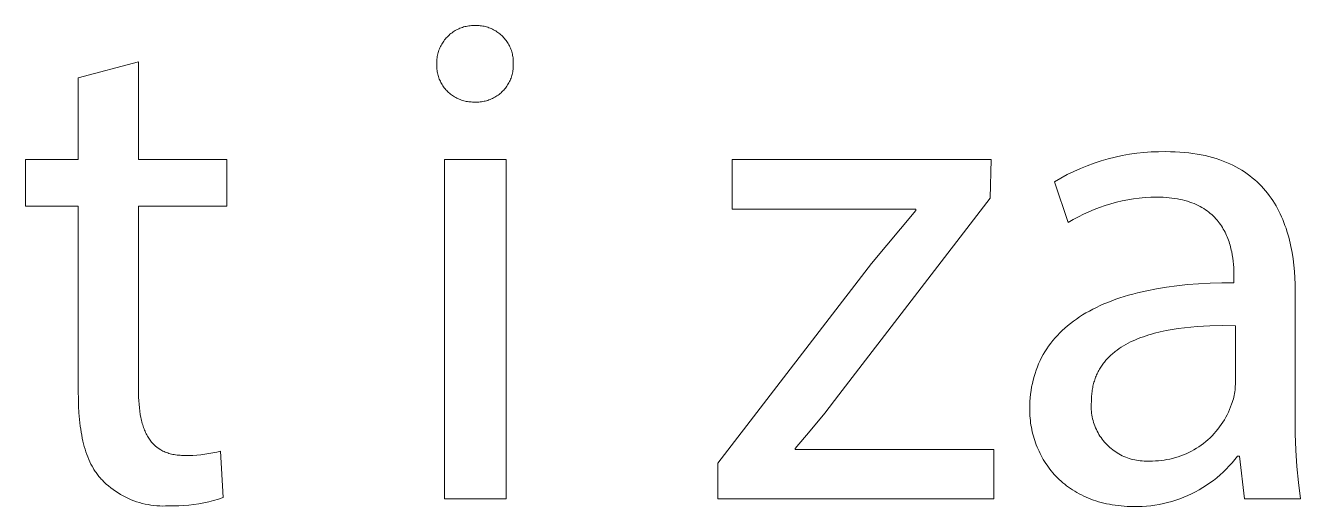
# Model space of a CAD drawing. Header units: millimetres. Extents: x 1102 to 5170, y 19 to 2862.
# Drawn here: x 3993.6 to 4067.6, y 87.2 to 115.1 of the extents above; entities that cross this region are included whole.
import ezdxf

# ---------------------------------------------------------------- set-up
doc = ezdxf.new("R2010")
doc.units = ezdxf.units.MM
doc.header["$MEASUREMENT"] = 0
doc.layers.add('Domyślny', color=7, linetype='Continuous', true_color=0x000000)

msp = doc.modelspace()

# ---------------------------------------------------------------- linework, layer by layer
at = {"layer": 'Domyślny', "color": 18, "lineweight": 15, "true_color": 0x000000}
for p, q in [((4018.314, 114.676), (4018.375, 114.722)), ((4018.375, 114.722), (4018.436, 114.766)), ((4018.436, 114.766), (4018.5, 114.807)), ((4018.5, 114.807), (4018.564, 114.846)), ((4018.564, 114.846), (4018.63, 114.883)), ((4018.63, 114.883), (4018.697, 114.918)), ((4018.697, 114.918), (4018.766, 114.95)), ((4018.766, 114.95), (4018.835, 114.98)), ((4018.835, 114.98), (4018.906, 115.007)), ((4018.906, 115.007), (4018.977, 115.032)), ((4018.977, 115.032), (4019.049, 115.055)), ((4019.049, 115.055), (4019.122, 115.075)), ((4019.122, 115.075), (4019.196, 115.092)), ((4019.196, 115.092), (4019.27, 115.107)), ((4019.27, 115.107), (4019.344, 115.119)), ((4019.344, 115.119), (4019.419, 115.129)), ((4019.419, 115.129), (4019.495, 115.136)), ((4019.495, 115.136), (4019.57, 115.14)), ((4019.57, 115.14), (4019.646, 115.142)), ((4019.646, 115.142), (4019.721, 115.141)), ((4019.721, 115.141), (4019.795, 115.142)), ((4019.795, 115.142), (4019.869, 115.141)), ((4019.869, 115.141), (4019.942, 115.137)), ((4019.942, 115.137), (4020.016, 115.13)), ((4020.016, 115.13), (4020.089, 115.121)), ((4020.089, 115.121), (4020.162, 115.109)), ((4020.162, 115.109), (4020.234, 115.095)), ((4020.234, 115.095), (4020.306, 115.078)), ((4020.306, 115.078), (4020.377, 115.059)), ((4020.377, 115.059), (4020.448, 115.038)), ((4020.448, 115.038), (4020.518, 115.014)), ((4020.518, 115.014), (4020.586, 114.988)), ((4020.586, 114.988), (4020.654, 114.959)), ((4020.654, 114.959), (4020.721, 114.928)), ((4020.721, 114.928), (4020.787, 114.895)), ((4020.787, 114.895), (4020.852, 114.859)), ((4020.852, 114.859), (4020.915, 114.822)), ((4020.915, 114.822), (4020.977, 114.782)), ((4020.977, 114.782), (4021.038, 114.74)), ((4021.038, 114.74), (4021.097, 114.696)), ((4021.097, 114.696), (4021.155, 114.65)), ((4017.703, 113.918), (4017.737, 113.985)), ((4017.737, 113.985), (4017.774, 114.051)), ((4017.774, 114.051), (4017.813, 114.116)), ((4017.813, 114.116), (4017.854, 114.179)), ((4017.854, 114.179), (4017.897, 114.241)), ((4017.897, 114.241), (4017.942, 114.302)), ((4017.942, 114.302), (4017.99, 114.361)), ((4017.99, 114.361), (4018.039, 114.418)), ((4018.039, 114.418), (4018.091, 114.473)), ((4018.091, 114.473), (4018.144, 114.527)), ((4018.144, 114.527), (4018.199, 114.579)), ((4018.199, 114.579), (4018.256, 114.629)), ((4018.256, 114.629), (4018.314, 114.676)), ((4021.155, 114.65), (4021.211, 114.602)), ((4021.211, 114.602), (4021.265, 114.552)), ((4021.265, 114.552), (4021.318, 114.5)), ((4021.318, 114.5), (4021.368, 114.447)), ((4021.368, 114.447), (4021.417, 114.391)), ((4021.417, 114.391), (4021.464, 114.335)), ((4021.464, 114.335), (4021.509, 114.276)), ((4021.509, 114.276), (4021.552, 114.216)), ((4021.552, 114.216), (4021.593, 114.155)), ((4021.593, 114.155), (4021.632, 114.092)), ((4021.632, 114.092), (4021.668, 114.028)), ((4021.668, 114.028), (4021.702, 113.963)), ((4021.702, 113.963), (4021.735, 113.896)), ((4017.497, 113.194), (4017.506, 113.269)), ((4017.506, 113.269), (4017.518, 113.344)), ((4017.518, 113.344), (4017.532, 113.418)), ((4017.532, 113.418), (4017.549, 113.492)), ((4017.549, 113.492), (4017.568, 113.565)), ((4017.568, 113.565), (4017.59, 113.637)), ((4017.59, 113.637), (4017.615, 113.709)), ((4017.615, 113.709), (4017.642, 113.779)), ((4017.642, 113.779), (4017.671, 113.849)), ((4017.671, 113.849), (4017.703, 113.918)), ((4021.735, 113.896), (4021.764, 113.829)), ((4021.764, 113.829), (4021.792, 113.76)), ((4021.792, 113.76), (4021.817, 113.691)), ((4021.817, 113.691), (4021.839, 113.621)), ((4021.839, 113.621), (4021.86, 113.55)), ((4021.86, 113.55), (4021.877, 113.478)), ((4021.877, 113.478), (4021.893, 113.406)), ((4021.893, 113.406), (4021.905, 113.333)), ((4021.905, 113.333), (4021.916, 113.26)), ((4021.916, 113.26), (4021.924, 113.187)), ((3996.682, 112.093), (4000.177, 113.028)), ((4000.177, 113.028), (4000.177, 107.365)), ((4017.485, 112.968), (4017.486, 113.044)), ((4017.486, 112.892), (4017.485, 112.968)), ((4017.485, 112.819), (4017.486, 112.892)), ((4017.486, 112.746), (4017.485, 112.819)), ((4017.486, 113.044), (4017.49, 113.119)), ((4017.49, 112.673), (4017.486, 112.746)), ((4017.49, 113.119), (4017.497, 113.194)), ((4017.497, 112.6), (4017.49, 112.673)), ((4017.506, 112.528), (4017.497, 112.6)), ((4017.517, 112.456), (4017.506, 112.528)), ((4021.908, 112.521), (4021.896, 112.448)), ((4021.917, 112.595), (4021.908, 112.521)), ((4021.924, 112.669), (4021.917, 112.595)), ((4021.924, 113.187), (4021.929, 113.114)), ((4021.929, 112.744), (4021.924, 112.669)), ((4021.929, 113.114), (4021.932, 113.04)), ((4021.932, 112.966), (4021.929, 112.892)), ((4021.929, 112.892), (4021.93, 112.818)), ((4021.93, 112.818), (4021.929, 112.744)), ((4021.932, 113.04), (4021.932, 112.966)), ((3996.682, 107.365), (3996.682, 112.093)), ((4017.531, 112.384), (4017.517, 112.456)), ((4017.547, 112.312), (4017.531, 112.384)), ((4017.566, 112.242), (4017.547, 112.312)), ((4017.587, 112.172), (4017.566, 112.242)), ((4017.611, 112.103), (4017.587, 112.172)), ((4017.637, 112.034), (4017.611, 112.103)), ((4017.665, 111.967), (4017.637, 112.034)), ((4017.696, 111.9), (4017.665, 111.967)), ((4017.729, 111.835), (4017.696, 111.9)), ((4017.764, 111.771), (4017.729, 111.835)), ((4017.801, 111.708), (4017.764, 111.771)), ((4021.639, 111.753), (4021.6, 111.69)), ((4021.675, 111.818), (4021.639, 111.753)), ((4021.71, 111.884), (4021.675, 111.818)), ((4021.741, 111.952), (4021.71, 111.884)), ((4021.771, 112.02), (4021.741, 111.952)), ((4021.798, 112.089), (4021.771, 112.02)), ((4021.822, 112.16), (4021.798, 112.089)), ((4021.844, 112.231), (4021.822, 112.16)), ((4021.864, 112.302), (4021.844, 112.231)), ((4021.881, 112.375), (4021.864, 112.302)), ((4021.896, 112.448), (4021.881, 112.375)), ((4017.841, 111.647), (4017.801, 111.708)), ((4017.882, 111.586), (4017.841, 111.647)), ((4017.926, 111.528), (4017.882, 111.586)), ((4017.972, 111.47), (4017.926, 111.528)), ((4018.019, 111.415), (4017.972, 111.47)), ((4018.068, 111.361), (4018.019, 111.415)), ((4018.12, 111.309), (4018.068, 111.361)), ((4018.173, 111.258), (4018.12, 111.309)), ((4018.227, 111.21), (4018.173, 111.258)), ((4018.284, 111.163), (4018.227, 111.21)), ((4018.342, 111.118), (4018.284, 111.163)), ((4018.401, 111.076), (4018.342, 111.118)), ((4018.462, 111.035), (4018.401, 111.076)), ((4018.524, 110.997), (4018.462, 111.035)), ((4018.587, 110.96), (4018.524, 110.997)), ((4020.92, 111.014), (4020.856, 110.976)), ((4020.982, 111.054), (4020.92, 111.014)), ((4021.043, 111.097), (4020.982, 111.054)), ((4021.103, 111.141), (4021.043, 111.097)), ((4021.161, 111.188), (4021.103, 111.141)), ((4021.217, 111.236), (4021.161, 111.188)), ((4021.272, 111.287), (4021.217, 111.236)), ((4021.325, 111.339), (4021.272, 111.287)), ((4021.376, 111.394), (4021.325, 111.339)), ((4021.425, 111.45), (4021.376, 111.394)), ((4021.472, 111.507), (4021.425, 111.45)), ((4021.517, 111.567), (4021.472, 111.507)), ((4021.56, 111.627), (4021.517, 111.567)), ((4021.6, 111.69), (4021.56, 111.627)), ((4018.652, 110.926), (4018.587, 110.96)), ((4018.718, 110.894), (4018.652, 110.926)), ((4018.785, 110.865), (4018.718, 110.894)), ((4018.853, 110.838), (4018.785, 110.865)), ((4018.921, 110.813), (4018.853, 110.838)), ((4018.991, 110.79), (4018.921, 110.813)), ((4019.061, 110.77), (4018.991, 110.79)), ((4019.132, 110.752), (4019.061, 110.77)), ((4019.204, 110.737), (4019.132, 110.752)), ((4019.276, 110.724), (4019.204, 110.737)), ((4019.348, 110.714), (4019.276, 110.724)), ((4019.421, 110.706), (4019.348, 110.714)), ((4019.494, 110.701), (4019.421, 110.706)), ((4019.567, 110.698), (4019.494, 110.701)), ((4019.64, 110.698), (4019.567, 110.698)), ((4019.714, 110.694), (4019.64, 110.698)), ((4019.789, 110.692), (4019.714, 110.694)), ((4019.863, 110.694), (4019.789, 110.692)), ((4019.937, 110.697), (4019.863, 110.694)), ((4020.012, 110.704), (4019.937, 110.697)), ((4020.086, 110.713), (4020.012, 110.704)), ((4020.159, 110.724), (4020.086, 110.713)), ((4020.232, 110.738), (4020.159, 110.724)), ((4020.305, 110.755), (4020.232, 110.738)), ((4020.377, 110.774), (4020.305, 110.755)), ((4020.448, 110.795), (4020.377, 110.774)), ((4020.518, 110.819), (4020.448, 110.795)), ((4020.588, 110.846), (4020.518, 110.819)), ((4020.656, 110.875), (4020.588, 110.846)), ((4020.724, 110.906), (4020.656, 110.875)), ((4020.79, 110.94), (4020.724, 110.906)), ((4020.856, 110.976), (4020.79, 110.94)), ((3993.621, 104.642), (3993.621, 107.365)), ((3993.621, 107.365), (3996.682, 107.365)), ((4000.177, 107.365), (4005.312, 107.365)), ((4005.312, 107.365), (4005.312, 104.642)), ((4017.933, 107.365), (4021.509, 107.365)), ((4017.933, 87.655), (4017.933, 107.365)), ((4021.509, 107.365), (4021.509, 87.655)), ((4034.632, 104.484), (4034.632, 107.369)), ((4034.632, 107.369), (4049.655, 107.369)), ((4049.655, 107.369), (4049.601, 105.121)), ((4056.039, 107.276), (4056.446, 107.394)), ((4056.446, 107.394), (4056.857, 107.498)), ((4056.857, 107.498), (4057.271, 107.587)), ((4057.271, 107.587), (4057.688, 107.662)), ((4057.688, 107.662), (4058.108, 107.722)), ((4058.108, 107.722), (4058.529, 107.767)), ((4058.529, 107.767), (4058.952, 107.798)), ((4058.952, 107.798), (4059.375, 107.814)), ((4059.375, 107.814), (4059.799, 107.815)), ((4059.799, 107.815), (4060.078, 107.812)), ((4060.078, 107.812), (4060.35, 107.803)), ((4060.35, 107.803), (4060.616, 107.788)), ((4060.616, 107.788), (4060.875, 107.768)), ((4060.875, 107.768), (4061.128, 107.742)), ((4061.128, 107.742), (4061.374, 107.71)), ((4061.374, 107.71), (4061.614, 107.673)), ((4061.614, 107.673), (4061.849, 107.63)), ((4061.849, 107.63), (4062.077, 107.583)), ((4062.077, 107.583), (4062.299, 107.53)), ((4062.299, 107.53), (4062.515, 107.472)), ((4062.515, 107.472), (4062.725, 107.409)), ((4062.725, 107.409), (4062.93, 107.341)), ((4062.93, 107.341), (4063.129, 107.269)), ((4054.078, 106.48), (4054.459, 106.666)), ((4054.459, 106.666), (4054.845, 106.839)), ((4054.845, 106.839), (4055.238, 106.999)), ((4055.238, 106.999), (4055.636, 107.145)), ((4055.636, 107.145), (4056.039, 107.276)), ((4063.129, 107.269), (4063.322, 107.192)), ((4063.322, 107.192), (4063.509, 107.11)), ((4063.509, 107.11), (4063.691, 107.024)), ((4063.691, 107.024), (4063.868, 106.933)), ((4063.868, 106.933), (4064.039, 106.838)), ((4064.039, 106.838), (4064.205, 106.739)), ((4064.205, 106.739), (4064.366, 106.636)), ((4064.366, 106.636), (4064.521, 106.529)), ((4053.338, 106.068), (4053.704, 106.28)), ((4054.137, 103.697), (4053.338, 106.068)), ((4053.704, 106.28), (4054.078, 106.48)), ((4064.521, 106.529), (4064.672, 106.418)), ((4064.672, 106.418), (4064.817, 106.303)), ((4064.817, 106.303), (4064.958, 106.185)), ((4064.958, 106.185), (4065.093, 106.063)), ((4065.093, 106.063), (4065.224, 105.938)), ((4065.224, 105.938), (4065.35, 105.809)), ((4049.601, 105.121), (4040.823, 93.687)), ((4057.923, 105.073), (4057.589, 105.019)), ((4058.259, 105.116), (4057.923, 105.073)), ((4058.595, 105.146), (4058.259, 105.116)), ((4058.933, 105.166), (4058.595, 105.146)), ((4059.271, 105.173), (4058.933, 105.166)), ((4059.458, 105.171), (4059.271, 105.173)), ((4059.639, 105.165), (4059.458, 105.171)), ((4059.815, 105.155), (4059.639, 105.165)), ((4059.987, 105.14), (4059.815, 105.155)), ((4060.153, 105.122), (4059.987, 105.14)), ((4060.314, 105.099), (4060.153, 105.122)), ((4060.471, 105.074), (4060.314, 105.099)), ((4060.623, 105.044), (4060.471, 105.074)), ((4065.35, 105.809), (4065.471, 105.677)), ((4065.471, 105.677), (4065.588, 105.541)), ((4065.588, 105.541), (4065.7, 105.403)), ((4065.7, 105.403), (4065.807, 105.262)), ((4065.807, 105.262), (4065.911, 105.117)), ((4065.911, 105.117), (4066.009, 104.97)), ((3996.682, 104.642), (3993.621, 104.642)), ((3996.682, 93.886), (3996.682, 104.642)), ((4005.312, 104.642), (4000.177, 104.642)), ((4000.177, 104.642), (4000.177, 94.008)), ((4045.293, 104.484), (4034.632, 104.484)), ((4042.72, 101.328), (4045.293, 104.389)), ((4045.293, 104.389), (4045.293, 104.484)), ((4055.643, 104.46), (4055.332, 104.328)), ((4055.959, 104.581), (4055.643, 104.46)), ((4056.279, 104.691), (4055.959, 104.581)), ((4056.602, 104.79), (4056.279, 104.691)), ((4056.928, 104.877), (4056.602, 104.79)), ((4057.258, 104.954), (4056.928, 104.877)), ((4057.589, 105.019), (4057.258, 104.954)), ((4060.77, 105.011), (4060.623, 105.044)), ((4060.912, 104.974), (4060.77, 105.011)), ((4061.05, 104.935), (4060.912, 104.974)), ((4061.184, 104.891), (4061.05, 104.935)), ((4061.313, 104.845), (4061.184, 104.891)), ((4061.438, 104.796), (4061.313, 104.845)), ((4061.558, 104.744), (4061.438, 104.796)), ((4061.675, 104.689), (4061.558, 104.744)), ((4061.787, 104.631), (4061.675, 104.689)), ((4061.895, 104.571), (4061.787, 104.631)), ((4061.999, 104.508), (4061.895, 104.571)), ((4062.1, 104.442), (4061.999, 104.508)), ((4062.196, 104.374), (4062.1, 104.442)), ((4062.289, 104.304), (4062.196, 104.374)), ((4066.009, 104.97), (4066.104, 104.82)), ((4066.104, 104.82), (4066.194, 104.668)), ((4066.194, 104.668), (4066.281, 104.513)), ((4066.281, 104.513), (4066.363, 104.356)), ((4066.363, 104.356), (4066.441, 104.196)), ((4054.427, 103.87), (4054.137, 103.697)), ((4054.723, 104.033), (4054.427, 103.87)), ((4055.025, 104.186), (4054.723, 104.033)), ((4055.332, 104.328), (4055.025, 104.186)), ((4062.378, 104.232), (4062.289, 104.304)), ((4062.464, 104.158), (4062.378, 104.232)), ((4062.546, 104.081), (4062.464, 104.158)), ((4062.624, 104.003), (4062.546, 104.081)), ((4062.699, 103.923), (4062.624, 104.003)), ((4062.771, 103.842), (4062.699, 103.923)), ((4062.84, 103.758), (4062.771, 103.842)), ((4062.905, 103.674), (4062.84, 103.758)), ((4062.968, 103.588), (4062.905, 103.674)), ((4066.441, 104.196), (4066.516, 104.034)), ((4066.516, 104.034), (4066.586, 103.87)), ((4066.586, 103.87), (4066.653, 103.704)), ((4066.653, 103.704), (4066.716, 103.536)), ((4063.027, 103.5), (4062.968, 103.588)), ((4063.083, 103.412), (4063.027, 103.5)), ((4063.137, 103.322), (4063.083, 103.412)), ((4063.187, 103.232), (4063.137, 103.322)), ((4063.235, 103.14), (4063.187, 103.232)), ((4063.28, 103.048), (4063.235, 103.14)), ((4063.323, 102.955), (4063.28, 103.048)), ((4063.363, 102.861), (4063.323, 102.955)), ((4063.401, 102.767), (4063.363, 102.861)), ((4066.716, 103.536), (4066.775, 103.367)), ((4066.775, 103.367), (4066.831, 103.195)), ((4066.831, 103.195), (4066.883, 103.022)), ((4066.883, 103.022), (4066.932, 102.848)), ((4063.436, 102.673), (4063.401, 102.767)), ((4063.469, 102.578), (4063.436, 102.673)), ((4063.5, 102.483), (4063.469, 102.578)), ((4063.528, 102.387), (4063.5, 102.483)), ((4063.555, 102.292), (4063.528, 102.387)), ((4063.579, 102.197), (4063.555, 102.292)), ((4063.601, 102.102), (4063.579, 102.197)), ((4066.932, 102.848), (4066.977, 102.672)), ((4066.977, 102.672), (4067.02, 102.494)), ((4067.02, 102.494), (4067.059, 102.316)), ((4067.059, 102.316), (4067.094, 102.136)), ((4067.094, 102.136), (4067.127, 101.955)), ((4063.622, 102.007), (4063.601, 102.102)), ((4063.658, 101.819), (4063.622, 102.007)), ((4063.687, 101.633), (4063.658, 101.819)), ((4063.71, 101.45), (4063.687, 101.633)), ((4063.728, 101.271), (4063.71, 101.45)), ((4067.127, 101.955), (4067.183, 101.591)), ((4067.183, 101.591), (4067.228, 101.224)), ((4033.806, 89.732), (4042.72, 101.328)), ((4063.741, 101.097), (4063.728, 101.271)), ((4063.749, 100.927), (4063.741, 101.097)), ((4063.754, 100.764), (4063.749, 100.927)), ((4063.755, 100.608), (4063.754, 100.764)), ((4067.228, 101.224), (4067.262, 100.855)), ((4067.262, 100.855), (4067.286, 100.484)), ((4059.252, 99.853), (4059.834, 99.948)), ((4059.834, 99.948), (4060.437, 100.028)), ((4060.437, 100.028), (4061.06, 100.094)), ((4061.06, 100.094), (4061.703, 100.144)), ((4061.703, 100.144), (4062.367, 100.178)), ((4062.367, 100.178), (4063.051, 100.198)), ((4063.051, 100.198), (4063.755, 100.202)), ((4063.755, 100.202), (4063.755, 100.608)), ((4067.286, 100.484), (4067.3, 100.112)), ((4067.3, 100.112), (4067.304, 99.741)), ((4056.429, 99.065), (4056.659, 99.155)), ((4056.659, 99.155), (4056.894, 99.241)), ((4056.894, 99.241), (4057.135, 99.323)), ((4057.135, 99.323), (4057.381, 99.402)), ((4057.381, 99.402), (4057.632, 99.478)), ((4057.632, 99.478), (4057.889, 99.549)), ((4057.889, 99.549), (4058.151, 99.617)), ((4058.151, 99.617), (4058.691, 99.742)), ((4058.691, 99.742), (4059.252, 99.853)), ((4067.304, 99.741), (4067.304, 92.372)), ((4054.973, 98.336), (4055.165, 98.451)), ((4055.165, 98.451), (4055.362, 98.562)), ((4055.362, 98.562), (4055.564, 98.669)), ((4055.564, 98.669), (4055.772, 98.774)), ((4055.772, 98.774), (4055.986, 98.874)), ((4055.986, 98.874), (4056.205, 98.971)), ((4056.205, 98.971), (4056.429, 99.065)), ((4053.943, 97.574), (4054.1, 97.709)), ((4054.1, 97.709), (4054.264, 97.842)), ((4054.264, 97.842), (4054.433, 97.97)), ((4054.433, 97.97), (4054.607, 98.096)), ((4054.607, 98.096), (4054.787, 98.217)), ((4054.787, 98.217), (4054.973, 98.336)), ((4061.981, 97.682), (4061.611, 97.658)), ((4062.353, 97.699), (4061.981, 97.682)), ((4063.097, 97.715), (4062.353, 97.699)), ((4063.836, 97.709), (4063.097, 97.715)), ((4063.836, 94.295), (4063.836, 97.709)), ((4053.24, 96.844), (4053.369, 96.997)), ((4053.369, 96.997), (4053.504, 97.146)), ((4053.504, 97.146), (4053.645, 97.292)), ((4053.645, 97.292), (4053.791, 97.435)), ((4053.791, 97.435), (4053.943, 97.574)), ((4058.189, 96.957), (4058.04, 96.896)), ((4058.34, 97.016), (4058.189, 96.957)), ((4058.495, 97.072), (4058.34, 97.016)), ((4058.651, 97.125), (4058.495, 97.072)), ((4058.811, 97.175), (4058.651, 97.125)), ((4058.973, 97.223), (4058.811, 97.175)), ((4059.137, 97.268), (4058.973, 97.223)), ((4059.471, 97.351), (4059.137, 97.268)), ((4059.814, 97.424), (4059.471, 97.351)), ((4060.163, 97.487), (4059.814, 97.424)), ((4060.518, 97.542), (4060.163, 97.487)), ((4060.879, 97.589), (4060.518, 97.542)), ((4061.243, 97.627), (4060.879, 97.589)), ((4061.611, 97.658), (4061.243, 97.627)), ((4052.683, 96.03), (4052.783, 96.199)), ((4052.783, 96.199), (4052.888, 96.366)), ((4052.888, 96.366), (4053, 96.528)), ((4053, 96.528), (4053.117, 96.688)), ((4053.117, 96.688), (4053.24, 96.844)), ((4056.851, 96.205), (4056.794, 96.159)), ((4056.969, 96.295), (4056.851, 96.205)), ((4057.09, 96.381), (4056.969, 96.295)), ((4057.216, 96.464), (4057.09, 96.381)), ((4057.345, 96.544), (4057.216, 96.464)), ((4057.477, 96.62), (4057.345, 96.544)), ((4057.613, 96.694), (4057.477, 96.62)), ((4057.752, 96.764), (4057.613, 96.694)), ((4057.895, 96.832), (4057.752, 96.764)), ((4058.04, 96.896), (4057.895, 96.832)), ((4052.343, 95.319), (4052.419, 95.501)), ((4052.419, 95.501), (4052.501, 95.681)), ((4052.501, 95.681), (4052.589, 95.857)), ((4052.589, 95.857), (4052.683, 96.03)), ((4056.146, 95.48), (4056.104, 95.421)), ((4056.189, 95.538), (4056.146, 95.48)), ((4056.233, 95.595), (4056.189, 95.538)), ((4056.279, 95.65), (4056.233, 95.595)), ((4056.325, 95.705), (4056.279, 95.65)), ((4056.373, 95.759), (4056.325, 95.705)), ((4056.422, 95.813), (4056.373, 95.759)), ((4056.472, 95.865), (4056.422, 95.813)), ((4056.523, 95.916), (4056.472, 95.865)), ((4056.575, 95.966), (4056.523, 95.916)), ((4056.628, 96.016), (4056.575, 95.966)), ((4056.682, 96.065), (4056.628, 96.016)), ((4056.737, 96.112), (4056.682, 96.065)), ((4056.794, 96.159), (4056.737, 96.112)), ((4052.099, 94.555), (4052.151, 94.751)), ((4052.151, 94.751), (4052.209, 94.943)), ((4052.209, 94.943), (4052.273, 95.132)), ((4052.273, 95.132), (4052.343, 95.319)), ((4055.755, 94.781), (4055.728, 94.712)), ((4055.784, 94.85), (4055.755, 94.781)), ((4055.815, 94.917), (4055.784, 94.85)), ((4055.846, 94.984), (4055.815, 94.917)), ((4055.879, 95.049), (4055.846, 94.984)), ((4055.914, 95.114), (4055.879, 95.049)), ((4055.949, 95.177), (4055.914, 95.114)), ((4055.986, 95.24), (4055.949, 95.177)), ((4056.024, 95.301), (4055.986, 95.24)), ((4056.064, 95.362), (4056.024, 95.301)), ((4056.104, 95.421), (4056.064, 95.362)), ((4000.177, 94.008), (4000.179, 93.783)), ((4051.979, 93.948), (4052.013, 94.153)), ((4052.013, 94.153), (4052.053, 94.356)), ((4052.053, 94.356), (4052.099, 94.555)), ((4055.542, 94.04), (4055.529, 93.96)), ((4055.557, 94.119), (4055.542, 94.04)), ((4055.573, 94.196), (4055.557, 94.119)), ((4055.591, 94.273), (4055.573, 94.196)), ((4055.61, 94.349), (4055.591, 94.273)), ((4055.631, 94.424), (4055.61, 94.349)), ((4055.653, 94.497), (4055.631, 94.424)), ((4055.676, 94.57), (4055.653, 94.497)), ((4055.701, 94.641), (4055.676, 94.57)), ((4055.728, 94.712), (4055.701, 94.641)), ((4063.804, 93.874), (4063.817, 93.979)), ((4063.817, 93.979), (4063.827, 94.084)), ((4063.827, 94.084), (4063.833, 94.19)), ((4063.833, 94.19), (4063.836, 94.295)), ((3996.687, 93.459), (3996.682, 93.886)), ((3996.7, 93.044), (3996.687, 93.459)), ((4000.179, 93.783), (4000.186, 93.563)), ((4000.186, 93.563), (4000.196, 93.35)), ((4000.196, 93.35), (4000.211, 93.143)), ((4040.823, 93.687), (4040.005, 92.632)), ((4051.905, 93.094), (4051.914, 93.313)), ((4051.914, 93.313), (4051.929, 93.528)), ((4051.929, 93.528), (4051.951, 93.739)), ((4051.951, 93.739), (4051.979, 93.948)), ((4055.478, 93.279), (4055.471, 93.17)), ((4055.479, 93.368), (4055.478, 93.279)), ((4055.481, 93.456), (4055.479, 93.368)), ((4055.485, 93.543), (4055.481, 93.456)), ((4055.491, 93.628), (4055.485, 93.543)), ((4055.498, 93.713), (4055.491, 93.628)), ((4055.507, 93.796), (4055.498, 93.713)), ((4055.517, 93.878), (4055.507, 93.796)), ((4055.529, 93.96), (4055.517, 93.878)), ((4063.619, 93.157), (4063.656, 93.257)), ((4063.656, 93.257), (4063.688, 93.358)), ((4063.688, 93.358), (4063.718, 93.459)), ((4063.718, 93.459), (4063.744, 93.562)), ((4063.744, 93.562), (4063.768, 93.665)), ((4063.768, 93.665), (4063.787, 93.769)), ((4063.787, 93.769), (4063.804, 93.874)), ((3996.723, 92.643), (3996.7, 93.044)), ((3996.755, 92.255), (3996.723, 92.643)), ((4000.211, 93.143), (4000.23, 92.943)), ((4000.23, 92.943), (4000.254, 92.749)), ((4000.254, 92.749), (4000.283, 92.561)), ((4000.283, 92.561), (4000.316, 92.381)), ((4040.005, 92.632), (4039.16, 91.597)), ((4051.902, 92.873), (4051.905, 93.094)), ((4051.903, 92.739), (4051.902, 92.873)), ((4051.908, 92.605), (4051.903, 92.739)), ((4051.915, 92.472), (4051.908, 92.605)), ((4055.471, 93.17), (4055.468, 93.061)), ((4055.468, 93.061), (4055.469, 92.952)), ((4055.469, 92.952), (4055.474, 92.843)), ((4055.474, 92.843), (4055.482, 92.734)), ((4055.482, 92.734), (4055.494, 92.625)), ((4055.494, 92.625), (4055.51, 92.517)), ((4055.51, 92.517), (4055.529, 92.409)), ((4063.281, 92.393), (4063.359, 92.541)), ((4063.359, 92.541), (4063.432, 92.692)), ((4063.432, 92.692), (4063.5, 92.845)), ((4063.5, 92.845), (4063.562, 93)), ((4063.562, 93), (4063.619, 93.157)), ((3996.798, 91.882), (3996.755, 92.255)), ((3996.824, 91.7), (3996.798, 91.882)), ((4000.316, 92.381), (4000.335, 92.293)), ((4000.335, 92.293), (4000.355, 92.206)), ((4000.355, 92.206), (4000.376, 92.122)), ((4000.376, 92.122), (4000.398, 92.039)), ((4000.398, 92.039), (4000.422, 91.957)), ((4000.422, 91.957), (4000.447, 91.878)), ((4000.447, 91.878), (4000.473, 91.8)), ((4000.473, 91.8), (4000.501, 91.724)), ((4051.925, 92.338), (4051.915, 92.472)), ((4051.939, 92.205), (4051.925, 92.338)), ((4051.955, 92.073), (4051.939, 92.205)), ((4051.975, 91.941), (4051.955, 92.073)), ((4051.997, 91.809), (4051.975, 91.941)), ((4052.023, 91.678), (4051.997, 91.809)), ((4055.529, 92.409), (4055.553, 92.303)), ((4055.553, 92.303), (4055.579, 92.197)), ((4055.579, 92.197), (4055.61, 92.092)), ((4055.61, 92.092), (4055.644, 91.988)), ((4055.644, 91.988), (4055.681, 91.885)), ((4055.681, 91.885), (4055.722, 91.784)), ((4055.722, 91.784), (4055.767, 91.684)), ((4062.817, 91.697), (4062.919, 91.83)), ((4062.919, 91.83), (4063.017, 91.966)), ((4063.017, 91.966), (4063.11, 92.105)), ((4063.11, 92.105), (4063.198, 92.248)), ((4063.198, 92.248), (4063.281, 92.393)), ((4067.304, 92.372), (4067.305, 91.426)), ((3996.852, 91.522), (3996.824, 91.7)), ((3996.882, 91.348), (3996.852, 91.522)), ((3996.916, 91.177), (3996.882, 91.348)), ((3996.953, 91.01), (3996.916, 91.177)), ((4000.501, 91.724), (4000.53, 91.649)), ((4000.53, 91.649), (4000.56, 91.576)), ((4000.56, 91.576), (4000.592, 91.506)), ((4000.592, 91.506), (4000.625, 91.436)), ((4000.625, 91.436), (4000.66, 91.369)), ((4000.66, 91.369), (4000.696, 91.303)), ((4000.696, 91.303), (4000.733, 91.239)), ((4000.733, 91.239), (4000.772, 91.177)), ((4000.772, 91.177), (4000.812, 91.117)), ((4000.812, 91.117), (4000.854, 91.058)), ((4000.854, 91.058), (4000.897, 91.001)), ((4039.16, 91.597), (4038.29, 90.585)), ((4052.051, 91.548), (4052.023, 91.678)), ((4052.082, 91.418), (4052.051, 91.548)), ((4052.117, 91.289), (4052.082, 91.418)), ((4052.154, 91.161), (4052.117, 91.289)), ((4052.194, 91.034), (4052.154, 91.161)), ((4052.237, 90.908), (4052.194, 91.034)), ((4055.767, 91.684), (4055.815, 91.586)), ((4055.815, 91.586), (4055.866, 91.49)), ((4055.866, 91.49), (4055.92, 91.395)), ((4055.92, 91.395), (4055.978, 91.302)), ((4055.978, 91.302), (4056.039, 91.211)), ((4056.039, 91.211), (4056.103, 91.123)), ((4056.103, 91.123), (4056.17, 91.036)), ((4056.17, 91.036), (4056.24, 90.952)), ((4062.115, 90.981), (4062.242, 91.09)), ((4062.242, 91.09), (4062.365, 91.204)), ((4062.365, 91.204), (4062.484, 91.321)), ((4062.484, 91.321), (4062.6, 91.443)), ((4062.6, 91.443), (4062.711, 91.568)), ((4062.711, 91.568), (4062.817, 91.697)), ((4067.305, 91.426), (4067.337, 90.481)), ((3996.992, 90.847), (3996.953, 91.01)), ((3997.035, 90.687), (3996.992, 90.847)), ((3997.08, 90.531), (3997.035, 90.687)), ((3997.129, 90.379), (3997.08, 90.531)), ((3997.18, 90.23), (3997.129, 90.379)), ((4000.897, 91.001), (4000.942, 90.946)), ((4000.942, 90.946), (4000.988, 90.893)), ((4000.988, 90.893), (4001.036, 90.842)), ((4001.036, 90.842), (4001.085, 90.792)), ((4001.085, 90.792), (4001.136, 90.745)), ((4001.136, 90.745), (4001.162, 90.721)), ((4001.162, 90.721), (4001.188, 90.699)), ((4001.188, 90.699), (4001.215, 90.677)), ((4001.215, 90.677), (4001.242, 90.655)), ((4001.242, 90.655), (4001.27, 90.634)), ((4001.27, 90.634), (4001.298, 90.613)), ((4001.298, 90.613), (4001.326, 90.592)), ((4001.326, 90.592), (4001.355, 90.573)), ((4001.355, 90.573), (4001.384, 90.553)), ((4001.384, 90.553), (4001.414, 90.534)), ((4001.414, 90.534), (4001.444, 90.516)), ((4001.444, 90.516), (4001.474, 90.498)), ((4001.474, 90.498), (4001.537, 90.463)), ((4001.537, 90.463), (4001.6, 90.431)), ((4001.6, 90.431), (4001.666, 90.4)), ((4001.666, 90.4), (4001.733, 90.371)), ((4001.733, 90.371), (4001.802, 90.344)), ((4001.802, 90.344), (4001.873, 90.319)), ((4001.873, 90.319), (4001.945, 90.296)), ((4001.945, 90.296), (4002.019, 90.275)), ((4002.019, 90.275), (4002.095, 90.256)), ((4004.028, 90.244), (4004.26, 90.28)), ((4004.26, 90.28), (4004.49, 90.324)), ((4004.49, 90.324), (4004.719, 90.374)), ((4004.719, 90.374), (4004.946, 90.432)), ((4004.946, 90.432), (4005.095, 87.736)), ((4038.29, 90.585), (4038.29, 90.517)), ((4038.29, 90.517), (4049.818, 90.517)), ((4049.818, 90.517), (4049.818, 87.659)), ((4052.283, 90.782), (4052.237, 90.908)), ((4052.333, 90.658), (4052.283, 90.782)), ((4052.385, 90.535), (4052.333, 90.658)), ((4052.44, 90.414), (4052.385, 90.535)), ((4052.498, 90.293), (4052.44, 90.414)), ((4052.558, 90.174), (4052.498, 90.293)), ((4056.24, 90.952), (4056.312, 90.871)), ((4056.312, 90.871), (4056.388, 90.792)), ((4056.388, 90.792), (4056.466, 90.715)), ((4056.466, 90.715), (4056.547, 90.642)), ((4056.547, 90.642), (4056.63, 90.571)), ((4056.63, 90.571), (4056.715, 90.503)), ((4056.715, 90.503), (4056.803, 90.438)), ((4056.803, 90.438), (4056.893, 90.376)), ((4056.893, 90.376), (4056.985, 90.317)), ((4056.985, 90.317), (4057.079, 90.261)), ((4060.827, 90.211), (4060.981, 90.276)), ((4060.981, 90.276), (4061.133, 90.347)), ((4061.133, 90.347), (4061.282, 90.423)), ((4061.282, 90.423), (4061.429, 90.504)), ((4061.429, 90.504), (4061.572, 90.59)), ((4061.572, 90.59), (4061.713, 90.681)), ((4061.713, 90.681), (4061.85, 90.776)), ((4061.85, 90.776), (4061.984, 90.877)), ((4061.984, 90.877), (4062.115, 90.981)), ((4067.337, 90.481), (4067.4, 89.537)), ((3997.235, 90.085), (3997.18, 90.23)), ((3997.293, 89.945), (3997.235, 90.085)), ((3997.355, 89.807), (3997.293, 89.945)), ((3997.42, 89.674), (3997.355, 89.807)), ((3997.488, 89.545), (3997.42, 89.674)), ((3997.559, 89.42), (3997.488, 89.545)), ((4002.095, 90.256), (4002.173, 90.239)), ((4002.173, 90.239), (4002.252, 90.224)), ((4002.252, 90.224), (4002.333, 90.211)), ((4002.333, 90.211), (4002.416, 90.2)), ((4002.416, 90.2), (4002.501, 90.191)), ((4002.501, 90.191), (4002.588, 90.184)), ((4002.588, 90.184), (4002.677, 90.179)), ((4002.677, 90.179), (4002.767, 90.176)), ((4002.767, 90.176), (4002.86, 90.175)), ((4002.86, 90.175), (4003.094, 90.174)), ((4003.094, 90.174), (4003.328, 90.18)), ((4003.328, 90.18), (4003.562, 90.194)), ((4003.562, 90.194), (4003.795, 90.215)), ((4003.795, 90.215), (4004.028, 90.244)), ((4033.806, 87.659), (4033.806, 89.732)), ((4052.622, 90.056), (4052.558, 90.174)), ((4052.689, 89.94), (4052.622, 90.056)), ((4052.759, 89.825), (4052.689, 89.94)), ((4052.831, 89.712), (4052.759, 89.825)), ((4052.907, 89.601), (4052.831, 89.712)), ((4052.986, 89.491), (4052.907, 89.601)), ((4057.079, 90.261), (4057.175, 90.209)), ((4057.175, 90.209), (4057.273, 90.16)), ((4057.273, 90.16), (4057.372, 90.114)), ((4057.372, 90.114), (4057.473, 90.072)), ((4057.473, 90.072), (4057.575, 90.033)), ((4057.575, 90.033), (4057.679, 89.998)), ((4057.679, 89.998), (4057.783, 89.966)), ((4057.783, 89.966), (4057.889, 89.938)), ((4057.889, 89.938), (4057.995, 89.914)), ((4057.995, 89.914), (4058.103, 89.893)), ((4058.103, 89.893), (4058.211, 89.876)), ((4058.211, 89.876), (4058.319, 89.863)), ((4058.319, 89.863), (4058.428, 89.853)), ((4058.428, 89.853), (4058.537, 89.847)), ((4058.537, 89.847), (4058.646, 89.845)), ((4058.646, 89.845), (4058.755, 89.847)), ((4058.755, 89.847), (4058.865, 89.852)), ((4058.865, 89.852), (4059.032, 89.851)), ((4059.032, 89.851), (4059.199, 89.855)), ((4059.199, 89.855), (4059.366, 89.866)), ((4059.366, 89.866), (4059.533, 89.882)), ((4059.533, 89.882), (4059.699, 89.903)), ((4059.699, 89.903), (4059.864, 89.931)), ((4059.864, 89.931), (4060.028, 89.963)), ((4060.028, 89.963), (4060.191, 90.002)), ((4060.191, 90.002), (4060.353, 90.046)), ((4060.353, 90.046), (4060.513, 90.095)), ((4060.513, 90.095), (4060.671, 90.15)), ((4060.671, 90.15), (4060.827, 90.211)), ((4063.48, 89.565), (4063.308, 89.386)), ((4063.646, 89.75), (4063.48, 89.565)), ((4063.805, 89.941), (4063.646, 89.75)), ((4063.958, 90.137), (4063.805, 89.941)), ((4064.08, 90.137), (4063.958, 90.137)), ((4064.365, 87.658), (4064.08, 90.137)), ((4067.4, 89.537), (4067.493, 88.595)), ((3997.596, 89.359), (3997.559, 89.42)), ((3997.634, 89.298), (3997.596, 89.359)), ((3997.673, 89.239), (3997.634, 89.298)), ((3997.713, 89.181), (3997.673, 89.239)), ((3997.754, 89.124), (3997.713, 89.181)), ((3997.795, 89.068), (3997.754, 89.124)), ((3997.838, 89.013), (3997.795, 89.068)), ((3997.881, 88.958), (3997.838, 89.013)), ((3997.925, 88.905), (3997.881, 88.958)), ((3997.971, 88.853), (3997.925, 88.905)), ((3998.017, 88.802), (3997.971, 88.853)), ((3998.064, 88.752), (3998.017, 88.802)), ((4053.067, 89.383), (4052.986, 89.491)), ((4053.151, 89.277), (4053.067, 89.383)), ((4053.239, 89.172), (4053.151, 89.277)), ((4053.329, 89.07), (4053.239, 89.172)), ((4053.422, 88.97), (4053.329, 89.07)), ((4053.518, 88.872), (4053.422, 88.97)), ((4053.617, 88.776), (4053.518, 88.872)), ((4062.757, 88.884), (4062.563, 88.729)), ((4062.947, 89.045), (4062.757, 88.884)), ((4063.13, 89.212), (4062.947, 89.045)), ((4063.308, 89.386), (4063.13, 89.212)), ((3998.185, 88.631), (3998.064, 88.752)), ((3998.31, 88.514), (3998.185, 88.631)), ((3998.438, 88.402), (3998.31, 88.514)), ((3998.571, 88.294), (3998.438, 88.402)), ((3998.707, 88.19), (3998.571, 88.294)), ((3998.847, 88.092), (3998.707, 88.19)), ((3998.99, 87.998), (3998.847, 88.092)), ((4053.719, 88.682), (4053.617, 88.776)), ((4053.824, 88.59), (4053.719, 88.682)), ((4053.932, 88.501), (4053.824, 88.59)), ((4054.042, 88.414), (4053.932, 88.501)), ((4054.156, 88.33), (4054.042, 88.414)), ((4054.272, 88.248), (4054.156, 88.33)), ((4054.392, 88.169), (4054.272, 88.248)), ((4054.514, 88.093), (4054.392, 88.169)), ((4054.639, 88.019), (4054.514, 88.093)), ((4061.518, 88.059), (4061.297, 87.947)), ((4061.736, 88.179), (4061.518, 88.059)), ((4061.95, 88.306), (4061.736, 88.179)), ((4062.159, 88.44), (4061.95, 88.306)), ((4062.363, 88.581), (4062.159, 88.44)), ((4062.563, 88.729), (4062.363, 88.581)), ((4067.493, 88.595), (4067.616, 87.658)), ((3999.137, 87.91), (3998.99, 87.998)), ((3999.286, 87.826), (3999.137, 87.91)), ((3999.438, 87.748), (3999.286, 87.826)), ((3999.593, 87.675), (3999.438, 87.748)), ((3999.75, 87.607), (3999.593, 87.675)), ((3999.909, 87.545), (3999.75, 87.607)), ((4000.07, 87.489), (3999.909, 87.545)), ((4000.234, 87.438), (4000.07, 87.489)), ((4000.399, 87.393), (4000.234, 87.438)), ((4000.565, 87.353), (4000.399, 87.393)), ((4000.733, 87.32), (4000.565, 87.353)), ((4000.901, 87.292), (4000.733, 87.32)), ((4003.388, 87.32), (4003.097, 87.285)), ((4003.678, 87.364), (4003.388, 87.32)), ((4003.966, 87.419), (4003.678, 87.364)), ((4004.252, 87.484), (4003.966, 87.419)), ((4004.536, 87.558), (4004.252, 87.484)), ((4004.817, 87.642), (4004.536, 87.558)), ((4005.095, 87.736), (4004.817, 87.642)), ((4021.509, 87.655), (4017.933, 87.655)), ((4049.818, 87.659), (4033.806, 87.659)), ((4054.767, 87.948), (4054.639, 88.019)), ((4054.898, 87.88), (4054.767, 87.948)), ((4055.032, 87.815), (4054.898, 87.88)), ((4055.168, 87.752), (4055.032, 87.815)), ((4055.308, 87.693), (4055.168, 87.752)), ((4055.45, 87.637), (4055.308, 87.693)), ((4055.595, 87.584), (4055.45, 87.637)), ((4055.744, 87.535), (4055.595, 87.584)), ((4055.895, 87.488), (4055.744, 87.535)), ((4056.048, 87.445), (4055.895, 87.488)), ((4056.205, 87.405), (4056.048, 87.445)), ((4056.365, 87.369), (4056.205, 87.405)), ((4056.527, 87.337), (4056.365, 87.369)), ((4056.693, 87.308), (4056.527, 87.337)), ((4059.413, 87.33), (4059.168, 87.289)), ((4059.657, 87.379), (4059.413, 87.33)), ((4059.899, 87.436), (4059.657, 87.379)), ((4060.139, 87.501), (4059.899, 87.436)), ((4060.376, 87.575), (4060.139, 87.501)), ((4060.611, 87.656), (4060.376, 87.575)), ((4060.843, 87.745), (4060.611, 87.656)), ((4061.071, 87.842), (4060.843, 87.745)), ((4061.297, 87.947), (4061.071, 87.842)), ((4067.616, 87.658), (4064.365, 87.658)), ((4001.071, 87.27), (4000.901, 87.292)), ((4001.241, 87.254), (4001.071, 87.27)), ((4001.412, 87.243), (4001.241, 87.254)), ((4001.583, 87.239), (4001.412, 87.243)), ((4001.754, 87.241), (4001.583, 87.239)), ((4001.925, 87.248), (4001.754, 87.241)), ((4002.218, 87.242), (4001.925, 87.248)), ((4002.511, 87.247), (4002.218, 87.242)), ((4002.804, 87.261), (4002.511, 87.247)), ((4003.097, 87.285), (4002.804, 87.261)), ((4056.861, 87.282), (4056.693, 87.308)), ((4057.032, 87.261), (4056.861, 87.282)), ((4057.206, 87.243), (4057.032, 87.261)), ((4057.383, 87.229), (4057.206, 87.243)), ((4057.562, 87.219), (4057.383, 87.229)), ((4057.745, 87.213), (4057.562, 87.219)), ((4057.93, 87.21), (4057.745, 87.213)), ((4058.178, 87.209), (4057.93, 87.21)), ((4058.427, 87.217), (4058.178, 87.209)), ((4058.675, 87.232), (4058.427, 87.217)), ((4058.922, 87.257), (4058.675, 87.232)), ((4059.168, 87.289), (4058.922, 87.257))]:
    msp.add_line(p, q, dxfattribs=at)

doc.saveas('drawing.dxf')
